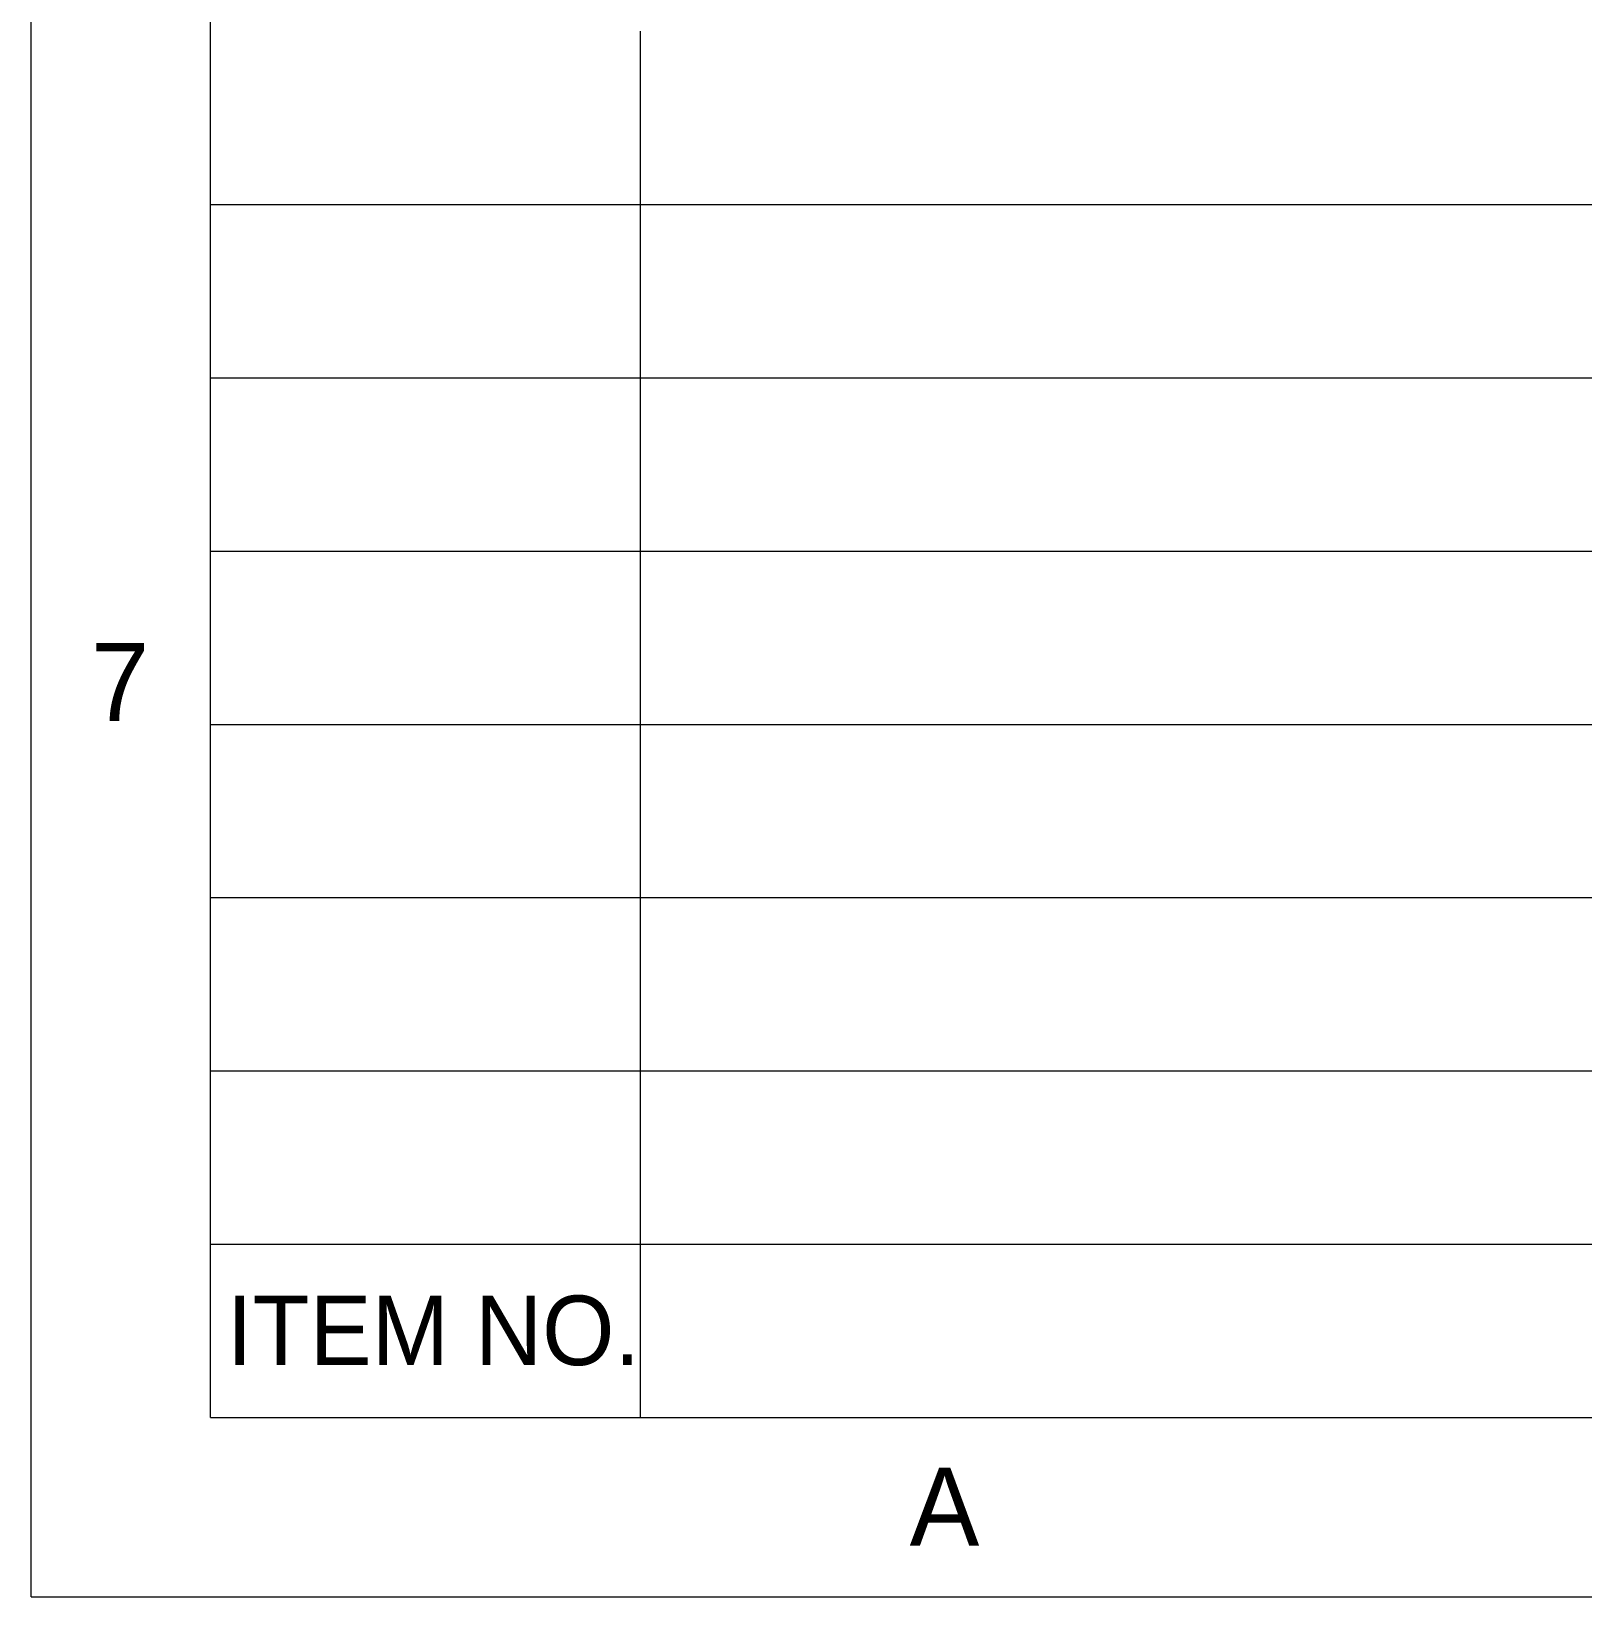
# Model space of a CAD drawing. Header units: millimetres. Extents: x 0 to 2822, y 422 to 2401.
# Drawn here: x 0 to 290.8, y 421.7 to 715.1 of the extents above; entities that cross this region are included whole.
import ezdxf

# ---------------------------------------------------------------- set-up
doc = ezdxf.new("R2010")
doc.units = ezdxf.units.MM

msp = doc.modelspace()

# ---------------------------------------------------------------- linework, layer by layer
at = {"color": 5, "lineweight": 0, "true_color": 0x0000ff}
for points in [[(0, 421.664201), (0, 2400.558092)], [(33.597956, 455.261804), (33.597956, 2366.960348)], [(114.232831, 455.261804), (114.232831, 715.10839)], [(33.597956, 682.627752), (837.283236, 682.627752)], [(33.597956, 650.14669), (837.283236, 650.14669)], [(33.597956, 617.666017), (837.283236, 617.666017)], [(33.597956, 585.185308), (837.283236, 585.185308)], [(33.597956, 552.704247), (837.283236, 552.704247)], [(33.597956, 520.223538), (837.283236, 520.223538)], [(33.597956, 487.74283), (837.283236, 487.74283)], [(33.597956, 455.261804), (2788.624125, 455.261804)], [(0, 421.664201), (2822.222222, 421.664201)]]:
    msp.add_lwpolyline(points, dxfattribs=at)

# ---------------------------------------------------------------- texts
at = {"color": 5, "true_color": 0x0000ff, "attachment_point": 1}
for s, insert, char_height in [('{\\fMicrosoftYaHei|b0|i0|c0;7}', (11.202599, 600.44796), 14.636585), ('{\\fMicrosoftYaHei|b0|i0|c0;ITEM NO.}', (36.663206, 478.112317), 13.041307), ('{\\fMicrosoftYaHei|b0|i0|c0;A}', (164.660165, 445.881598), 14.636585)]:
    msp.add_mtext(s, dxfattribs=dict(at, insert=insert, char_height=char_height))

doc.saveas('drawing.dxf')
